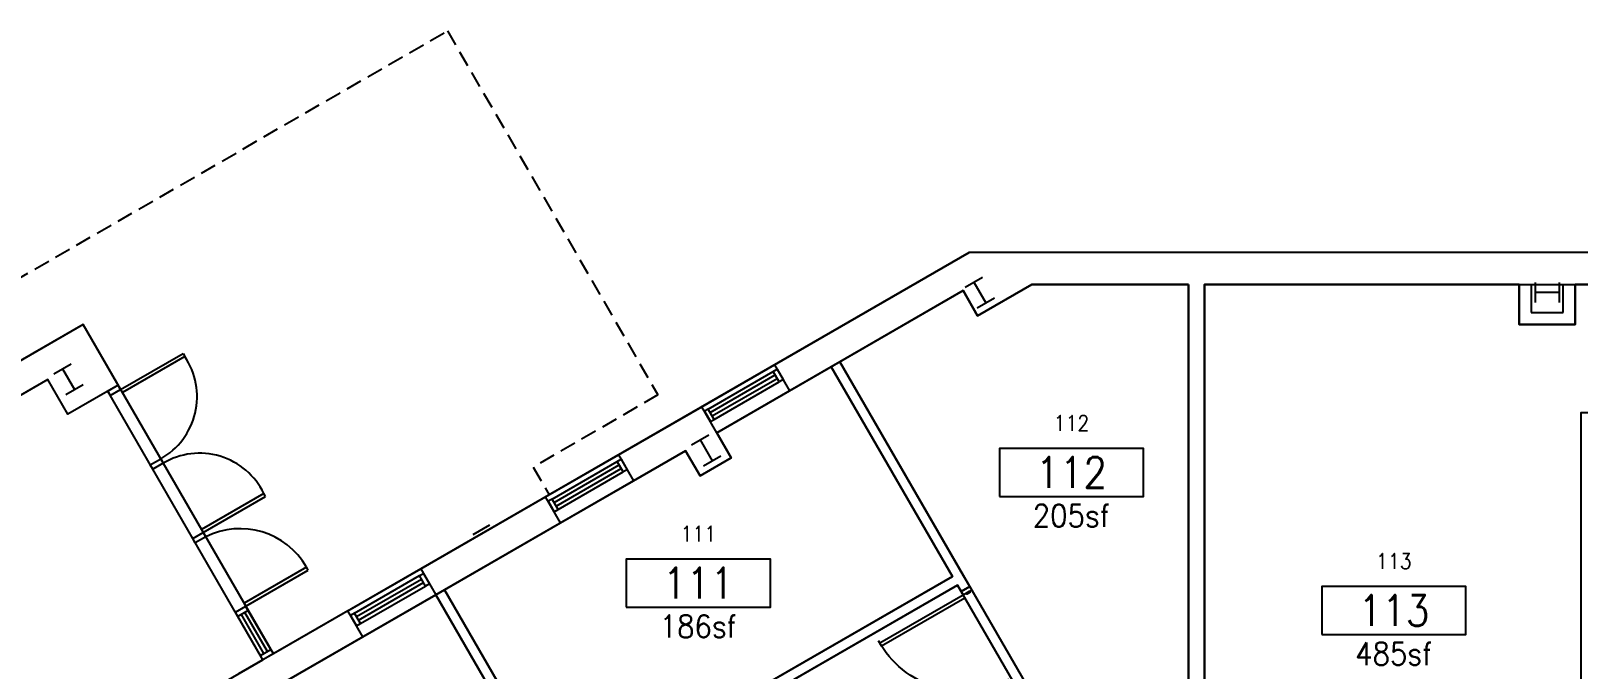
# Model space of a CAD drawing. Header units: inches. Extents: x 597 to 4798, y 649 to 3185.
# Drawn here: x 2985 to 3758, y 2866 to 3185 of the extents above; entities that cross this region are included whole.
import ezdxf
from ezdxf.enums import TextEntityAlignment as Align

# ---------------------------------------------------------------- set-up
doc = ezdxf.new("R2010")
doc.units = ezdxf.units.IN
doc.header["$LTSCALE"] = 64
doc.header["$MEASUREMENT"] = 0
doc.linetypes.add('HIDDEN2', pattern=[0.1875, 0.125, -0.0625])
for name, color, linetype in [('A-DOOR', 8, 'Continuous'), ('A-GLAZ', 8, 'Continuous'), ('A-GLAZ-SILL', 8, 'Continuous'), ('A-Wall', 8, 'Continuous'), ('A-WALL-JAMB', 8, 'Continuous'), ('ADA BUTTON', 8, 'Continuous'), ('B-COL', 8, 'Continuous'), ('bldg2', 8, 'HIDDEN2'), ('sp-gross', 40, 'Continuous'), ('SP-PLAREA', 200, 'Continuous'), ('SP-RMBX', 7, 'Continuous'), ('SP-RMDR', 2, 'Continuous'), ('SP-RMNO', 6, 'Continuous'), ('SP-ROOM', 4, 'Continuous')]:
    doc.layers.add(name, color=color, linetype=linetype)
doc.styles.add('ROMANS', font='ROMANS.shx', dxfattribs={"width": 0.9})

# ---------------------------------------------------------------- blocks, each defined once
blk = doc.blocks.new('FMGRM1')
at = {"layer": 'SP-RMBX', "color": 255}
blk.add_lwpolyline([(-0.375, -0.125), (0.375, -0.125), (0.375, 0.125), (-0.375, 0.125)], close=True, dxfattribs=at)
at = {"style": 'ROMANS', "width": 0.9}
for tag, p in [('RMAREA', (0, -0.2836)), ('DATA1', (0, -0.443)), ('DATA2', (0, -0.6024)), ('DATA3', (0, -0.7618)), ('DATA4', (0, -0.9213)), ('DATA5', (0, -1.0807))]:
    blk.add_attdef(tag, text='', height=0.1172, dxfattribs=at).set_placement(p, align=Align.CENTER)
at = {"layer": 'SP-RMDR', "style": 'ROMANS', "width": 0.9}
blk.add_attdef('RMDOOR', text='', height=0.08, dxfattribs=at).set_placement((0, 0.2569), align=Align.MIDDLE)
at = {"layer": 'SP-RMNO', "style": 'ROMANS', "width": 0.9}
blk.add_attdef('RMNUMB', text='', height=0.16, dxfattribs=at).set_placement((0, 0), align=Align.MIDDLE)

msp = doc.modelspace()

# ---------------------------------------------------------------- linework, layer by layer
at = {"color": 8}
for points in [[(3485.21, 3058.36, 0), (3563.4, 3058.36, 0)], [(3563.4, 3058.36, 0), (3563.4, 2810.18, 0)], [(3571.4, 3058.36, 0), (3972.45, 3058.36, 0)], [(3571.4, 2810.33, 0), (3571.4, 3058.36, 0)], [(3389.33, 3019.76, 0), (3385, 3017.26, 0)], [(3385, 3017.26, 0), (3445.5, 2912.47, 0)], [(3451.08, 2912.8, 0), (3389.33, 3019.76, 0)], [(3445.5, 2912.47, 0), (3289.12, 2822.18, 0)], [(3454.19, 2907.42, 0), (3451.08, 2912.8, 0)], [(3191.9, 2905.77, 0), (3187.57, 2903.27, 0)], [(3252.4, 2800.98, 0), (3191.9, 2905.77, 0)], [(3291.62, 2817.85, 0), (3448, 2908.14, 0)], [(3448, 2908.14, 0), (3449.86, 2904.92, 0)], [(3455.19, 2905.69, 0), (3454.19, 2907.42, 0), (3449.86, 2904.92, 0), (3450.86, 2903.19, 0), (3455.19, 2905.69, 0)], [(3449.86, 2904.92, 0), (3454.19, 2907.42, 0)], [(3454.11, 2905.06, 0), (3454.42, 2904.52, 0), (3452.69, 2903.52, 0), (3452.38, 2904.06, 0), (3454.11, 2905.06, 0)], [(3187.57, 2903.27, 0), (3248.07, 2798.48, 0)], [(3450.86, 2903.19, 0), (3451.74, 2901.67, 0), (3410.17, 2877.67, 0), (3409.29, 2879.19, 0), (3450.86, 2903.19, 0)], [(3143.69, 2895.26, 0), (3089.13, 2863.76, 0)], [(3151.19, 2882.27, 0), (3143.69, 2895.26, 0)], [(3104.43, 2855.27, 0), (3151.19, 2882.27, 0)]]:
    msp.add_polyline3d(points, dxfattribs=at)
at = {"color": 8, "extrusion": (0, 0, -1)}
msp.add_arc((-3450.86, 2903.19), 48, 241.55745, 331.55745, dxfattribs=at)
at = {"layer": 'A-DOOR', "color": 8}
for p, q in [((3030.21, 3005.83), (3061.38, 3023.83)), ((3062.26, 3022.31), (3031.08, 3004.31)), ((3061.38, 3023.83), (3062.26, 3022.31)), ((3031.08, 3004.31), (3030.21, 3005.83)), ((3101.76, 2953.89), (3070.58, 2935.89)), ((3071.46, 2934.38), (3102.63, 2952.38)), ((3102.63, 2952.38), (3101.76, 2953.89)), ((3070.58, 2935.89), (3071.46, 2934.38)), ((3123.01, 2917.09), (3091.83, 2899.09)), ((3092.71, 2897.57), (3123.88, 2915.57)), ((3123.88, 2915.57), (3123.01, 2917.09)), ((3091.83, 2899.09), (3092.71, 2897.57))]:
    msp.add_line(p, q, dxfattribs=at)
for centre, radius, start, end in [((3032.65, 3002.3), 35.73, 299.42174, 34.04967), ((3069.63, 2938.26), 35.73, 25.95033, 120.57826), ((3089.9, 2898.19), 38.12, 29.72081, 116.80778)]:
    msp.add_arc(centre, radius, start, end, dxfattribs=at)
at = {"layer": 'A-GLAZ', "color": 8}
for p, q in [((3320.36, 2997.26), (3356.74, 3018.26)), ((3323.62, 2996.11), (3356.1, 3014.86)), ((3324.62, 2994.38), (3357.1, 3013.13)), ((3325.62, 2992.64), (3358.1, 3011.39)), ((3326.62, 2990.91), (3359.1, 3009.66)), ((3242.42, 2952.26), (3278.79, 2973.26)), ((3245.68, 2951.11), (3278.16, 2969.86)), ((3246.68, 2949.38), (3279.16, 2968.13)), ((3247.68, 2947.64), (3280.16, 2966.39)), ((3248.68, 2945.91), (3281.16, 2964.66)), ((3143.69, 2895.26), (3180.07, 2916.26)), ((3146.96, 2894.11), (3179.43, 2912.86)), ((3147.96, 2892.38), (3180.43, 2911.13)), ((3148.96, 2890.64), (3181.43, 2909.39)), ((3149.96, 2888.91), (3182.43, 2907.66)), ((3105.21, 2875.92), (3092.46, 2898)), ((3100.01, 2872.92), (3087.51, 2894.57)), ((3101.74, 2873.92), (3090.49, 2893.41)), ((3103.47, 2874.92), (3092.22, 2894.41))]:
    msp.add_line(p, q, dxfattribs=at)
at = {"layer": 'A-GLAZ-SILL', "color": 8}
for p, q in [((3327.86, 2984.27), (3364.24, 3005.27)), ((3249.92, 2939.27), (3286.29, 2960.27)), ((3151.19, 2882.27), (3187.57, 2903.27))]:
    msp.add_line(p, q, dxfattribs=at)
at = {"layer": 'A-Wall', "color": 8}
for p, q in [((3356.74, 3018.26), (3453.92, 3074.36)), ((4490.46, 3074.36), (3453.92, 3074.36)), ((3364.24, 3005.27), (3450.84, 3055.27)), ((3450.84, 3055.27), (3458.09, 3042.71)), ((3458.09, 3042.71), (3485.21, 3058.36)), ((3728.46, 3058.36), (3728.46, 3038.36)), ((3734.46, 3058.36), (3734.46, 3044.36)), ((3750.46, 3044.36), (3750.46, 3058.36)), ((3756.46, 3038.36), (3756.46, 3058.36)), ((3734.46, 3044.36), (3750.46, 3044.36)), ((3011.46, 3038.3), (2762.91, 2894.8)), ((3011.46, 3038.3), (2986.34, 3023.8)), ((3028.96, 3007.99), (3011.46, 3038.3)), ((3728.46, 3038.36), (3756.46, 3038.36)), ((3356.74, 3018.26), (3364.24, 3005.27)), ((2993.84, 3010.81), (2785.99, 2890.81)), ((3003.84, 2993.49), (2993.84, 3010.81)), ((3028.96, 3007.99), (3003.84, 2993.49)), ((3028.96, 3007.99), (3003.84, 2993.49)), ((3278.79, 2973.26), (3320.36, 2997.26)), ((3327.86, 2984.27), (3320.36, 2997.26)), ((3335.11, 2971.71), (3327.86, 2984.27)), ((3286.29, 2960.27), (3312.28, 2975.27)), ((3312.28, 2975.27), (3319.53, 2962.71)), ((3278.79, 2973.26), (3286.29, 2960.27)), ((3319.53, 2962.71), (3335.11, 2971.71)), ((3180.07, 2916.26), (3242.42, 2952.26)), ((3249.92, 2939.27), (3242.42, 2952.26)), ((3187.57, 2903.27), (3249.92, 2939.27)), ((3180.07, 2916.26), (3187.57, 2903.27))]:
    msp.add_line(p, q, dxfattribs=at)
at = {"layer": 'A-WALL-JAMB', "color": 8}
for p, q in [((3356.1, 3014.86), (3358.05, 3015.98)), ((3359.1, 3009.66), (3356.1, 3014.86)), ((3358.05, 3015.98), (3361.05, 3010.79)), ((3028.96, 3007.99), (3023.76, 3004.99)), ((3025.01, 3002.83), (3030.21, 3005.83)), ((3030.21, 3005.83), (3028.96, 3007.99)), ((3361.05, 3010.79), (3359.1, 3009.66)), ((3023.76, 3004.99), (3025.01, 3002.83)), ((3323.62, 2996.11), (3321.68, 2994.98)), ((3321.68, 2994.98), (3324.68, 2989.79)), ((3326.62, 2990.91), (3323.62, 2996.11)), ((3324.68, 2989.79), (3326.62, 2990.91)), ((3045.01, 2968.18), (3050.21, 2971.18)), ((3046.26, 2966.02), (3045.01, 2968.18)), ((3051.46, 2969.02), (3046.26, 2966.02)), ((3050.21, 2971.18), (3051.46, 2969.02)), ((3278.16, 2969.86), (3280.11, 2970.98)), ((3281.16, 2964.66), (3278.16, 2969.86)), ((3280.11, 2970.98), (3283.11, 2965.79)), ((3283.11, 2965.79), (3281.16, 2964.66)), ((3245.68, 2951.11), (3243.73, 2949.98)), ((3248.68, 2945.91), (3245.68, 2951.11)), ((3243.73, 2949.98), (3246.73, 2944.79)), ((3246.73, 2944.79), (3248.68, 2945.91)), ((3066.26, 2931.38), (3071.46, 2934.38)), ((3067.51, 2929.21), (3066.26, 2931.38)), ((3072.71, 2932.21), (3067.51, 2929.21)), ((3071.46, 2934.38), (3072.71, 2932.21)), ((3179.43, 2912.86), (3181.38, 2913.98)), ((3182.43, 2907.66), (3179.43, 2912.86)), ((3181.38, 2913.98), (3184.38, 2908.79)), ((3184.38, 2908.79), (3182.43, 2907.66)), ((3087.51, 2894.57), (3092.71, 2897.57)), ((3092.71, 2897.57), (3093.96, 2895.41)), ((3088.76, 2892.41), (3087.51, 2894.57)), ((3093.96, 2895.41), (3088.76, 2892.41)), ((3146.96, 2894.11), (3145.01, 2892.98)), ((3145.01, 2892.98), (3148.01, 2887.79)), ((3149.96, 2888.91), (3146.96, 2894.11)), ((3148.01, 2887.79), (3149.96, 2888.91)), ((3100.01, 2872.92), (3105.21, 2875.92)), ((3106.46, 2873.76), (3101.26, 2870.76)), ((3105.21, 2875.92), (3106.46, 2873.76)), ((3101.26, 2870.76), (3100.01, 2872.92))]:
    msp.add_line(p, q, dxfattribs=at)
at = {"layer": 'ADA BUTTON', "color": 8}
msp.add_line((3206.27, 2933.37), (3214.64, 2938.21), dxfattribs=at)
at = {"layer": 'B-COL', "color": 8}
for p, q in [((3451.95, 3057.06), (3460.61, 3062.06)), ((3456.28, 3059.56), (3462.28, 3049.17)), ((3736.46, 3059.36), (3736.46, 3049.36)), ((3748.46, 3059.36), (3748.46, 3049.36)), ((3457.95, 3046.67), (3466.61, 3051.67)), ((3748.46, 3054.36), (3736.46, 3054.36)), ((2996.8, 3013.68), (3005.47, 3018.68)), ((3001.13, 3016.18), (3007.13, 3005.78)), ((3002.8, 3003.28), (3011.47, 3008.28)), ((3315.24, 2978.13), (3323.9, 2983.13)), ((3319.57, 2980.63), (3325.57, 2970.24)), ((3321.24, 2967.74), (3329.9, 2972.74))]:
    msp.add_line(p, q, dxfattribs=at)
at = {"layer": 'bldg2', "color": 8}
for p, q in [((597.14, 1686.02), (3193.48, 3185.02)), ((3193.48, 3185.02), (3298.51, 3003.11)), ((3298.51, 3003.11), (3236.15, 2967.11)), ((3236.15, 2967.11), (3244.15, 2953.26))]:
    msp.add_line(p, q, dxfattribs=at)
at = {"layer": 'sp-gross', "flags": 128}
msp.add_lwpolyline([(1763.06, 973.47), (3743.46, 2116.85), (3743.46, 2534.36), (4490.46, 2534.36), (4490.46, 3074.36), (3453.92, 3074.36), (3106.46, 2873.76), (3011.46, 3038.3), (2378.17, 2672.68), (2394.67, 2644.1), (2297.9, 2588.22), (2285.9, 2609.01), (2175.04, 2545.01), (2187.04, 2524.22), (2090.05, 2468.22), (2078.05, 2489.01), (1967.2, 2425.01)], dxfattribs=at)
at = {"layer": 'SP-PLAREA', "flags": 128}
for points in [[(3563.4, 3058.36), (3485.21, 3058.36), (3458.09, 3042.71), (3450.84, 3055.27), (3389.33, 3019.76), (3523.62, 2787.17), (3563.4, 2810.18)], [(3607.41, 2687.34), (3699.4, 2687.34), (3699.4, 2830.39), (3759.41, 2830.39), (3759.41, 2994.35), (3972.48, 2994.35), (3972.45, 3058.36), (3756.46, 3058.36), (3756.46, 3038.36), (3728.46, 3038.36), (3728.46, 3058.36), (3571.4, 3058.36), (3571.4, 2810.33), (3607.41, 2810.33)], [(3191.9, 2905.77), (3252.4, 2800.98), (3445.5, 2912.47), (3385, 3017.26), (3327.86, 2984.27), (3335.11, 2971.71), (3319.53, 2962.71), (3312.28, 2975.27)], [(2862.24, 2732.76), (3101.26, 2870.76), (3023.76, 3004.99), (3003.84, 2993.49), (2993.84, 3010.81), (2837.96, 2920.81), (2840.96, 2915.61), (2788.99, 2885.61), (2796, 2873.49), (2785.6, 2867.49)], [(2963.91, 2628.65), (2998.41, 2568.89), (3428.83, 2817.39), (3580.77, 2554.23), (3578.37, 2682.34), (3448, 2908.14)], [(3104.43, 2855.27), (3111.68, 2842.71), (3100.42, 2836.21), (3153.67, 2743.98), (3248.07, 2798.48), (3187.57, 2903.27)]]:
    msp.add_lwpolyline(points, close=True, dxfattribs=at)

# ---------------------------------------------------------------- block references
at = {"layer": 'SP-ROOM', "xscale": 96, "yscale": 96, "zscale": 96}
for p, values in [((3504.97, 2964.42), {'RMAREA': '205sf', 'RMDOOR': '112', 'RMNUMB': '112'}), ((3318.7, 2909.12), {'RMAREA': '186sf', 'RMDOOR': '111', 'RMNUMB': '111'}), ((3665.97, 2895.42), {'RMAREA': '485sf', 'RMDOOR': '113', 'RMNUMB': '113'})]:
    msp.add_blockref('FMGRM1', p, dxfattribs=at).add_auto_attribs(values)

doc.saveas('drawing.dxf')
